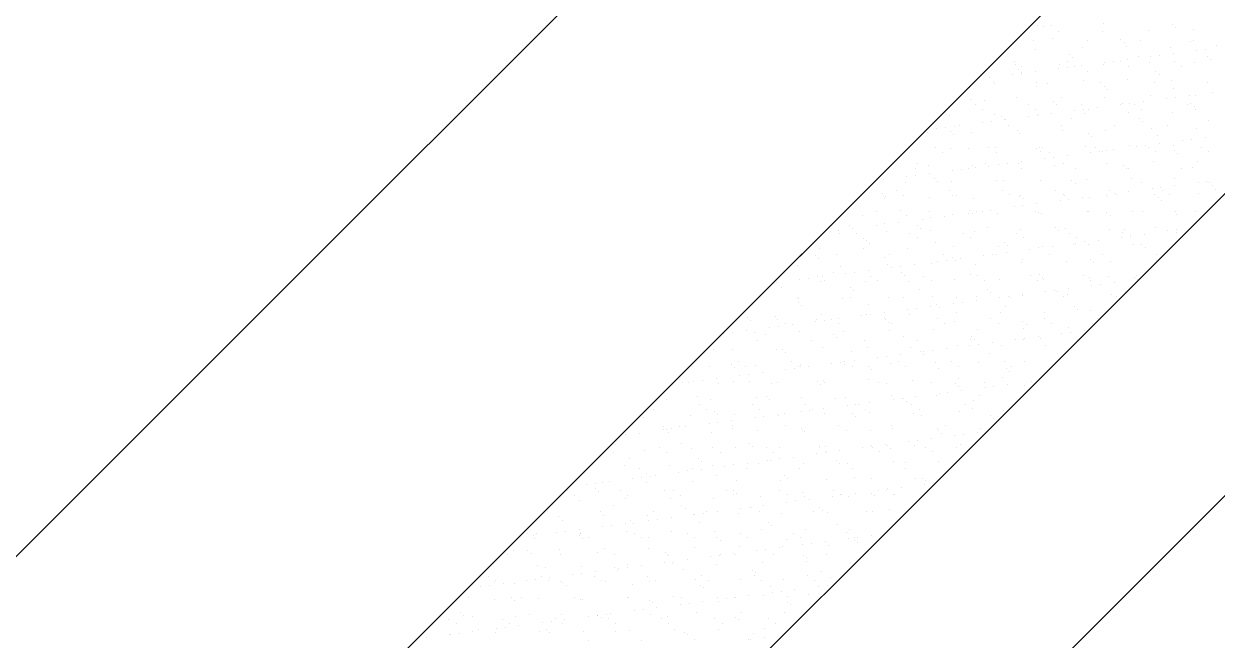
# Model space of a CAD drawing. Header units: millimetres. Extents: x 89805 to 1757503, y 48266 to 267832.
# Drawn here: x 953107 to 953805, y 128025 to 128386 of the extents above; entities that cross this region are included whole.
import ezdxf

# ---------------------------------------------------------------- set-up
doc = ezdxf.new("R2010")
doc.units = ezdxf.units.MM
doc.header["$LTSCALE"] = 1000
doc.layers.add('G-装饰造型轮廓线', color=3, linetype='Continuous')
doc.layers.add('WALL', color=111, linetype='Continuous')

msp = doc.modelspace()

# ---------------------------------------------------------------- linework, layer by layer
at = {"color": 8, "ltscale": 0.7}
for p, q in [((953699.86, 128385.15), (953699.86, 128385.15)), ((953702.99, 128384.58), (953702.99, 128384.58)), ((953708.2, 128385.26), (953708.2, 128385.26)), ((953738.63, 128385.96), (953738.63, 128385.96)), ((953778.64, 128385.62), (953778.64, 128385.62)), ((953712.28, 128381.56), (953712.28, 128381.56)), ((953737.86, 128381.44), (953737.86, 128381.44)), ((953764.87, 128382.41), (953764.87, 128382.41)), ((953780.48, 128383.93), (953780.48, 128383.93)), ((953791.04, 128382.75), (953791.04, 128382.75)), ((953697.59, 128376.37), (953697.59, 128376.37)), ((953698.79, 128371.22), (953698.79, 128371.22)), ((953708.56, 128377.18), (953708.56, 128377.18)), ((953725.8, 128372.19), (953725.8, 128372.19)), ((953728.73, 128376.43), (953728.73, 128376.43)), ((953748.58, 128376.84), (953748.58, 128376.84)), ((953750.42, 128375.15), (953750.42, 128375.15)), ((953751.97, 128372.52), (953751.97, 128372.52)), ((953759.87, 128376.49), (953759.87, 128376.49)), ((953777.55, 128372.4), (953777.55, 128372.4)), ((953789.18, 128375.95), (953789.18, 128375.95)), ((953791.01, 128376.54), (953791.01, 128376.54)), ((953792.96, 128370.53), (953792.96, 128370.53)), ((953798.17, 128371.21), (953798.17, 128371.21)), ((953804.56, 128373.37), (953804.56, 128373.37)), ((953686.26, 128363.69), (953686.26, 128363.69)), ((953717.41, 128363.75), (953717.41, 128363.75)), ((953718.52, 128368.06), (953718.52, 128368.06)), ((953720.36, 128366.37), (953720.36, 128366.37)), ((953739.13, 128363.44), (953739.13, 128363.44)), ((953744.33, 128364.13), (953744.33, 128364.13)), ((953748.55, 128363.8), (953748.55, 128363.8)), ((953752.46, 128365.2), (953752.46, 128365.2)), ((953759.12, 128367.18), (953759.12, 128367.18)), ((953766.05, 128366.99), (953766.05, 128366.99)), ((953771.25, 128367.67), (953771.25, 128367.67)), ((953779.38, 128368.74), (953779.38, 128368.74)), ((953779.69, 128363.86), (953779.69, 128363.86)), ((953791.67, 128363.48), (953791.67, 128363.48)), ((953799.14, 128366.83), (953799.14, 128366.83)), ((953800.98, 128365.15), (953800.98, 128365.15)), ((953685.29, 128356.35), (953685.29, 128356.35)), ((953686.73, 128361.96), (953686.73, 128361.96)), ((953688.46, 128359.29), (953688.46, 128359.29)), ((953690.3, 128357.6), (953690.3, 128357.6)), ((953690.48, 128361), (953690.48, 128361)), ((953690.5, 128357.04), (953690.5, 128357.04)), ((953698.63, 128358.11), (953698.63, 128358.11)), ((953712.21, 128359.9), (953712.21, 128359.9)), ((953712.91, 128362.3), (953712.91, 128362.3)), ((953717.42, 128360.58), (953717.42, 128360.58)), ((953721.62, 128361.06), (953721.62, 128361.06)), ((953725.55, 128361.65), (953725.55, 128361.65)), ((953729.06, 128358.4), (953729.06, 128358.4)), ((953738.49, 128362.17), (953738.49, 128362.17)), ((953752.76, 128361.12), (953752.76, 128361.12)), ((953765.5, 128363.15), (953765.5, 128363.15)), ((953769.08, 128358.06), (953769.08, 128358.06)), ((953770.92, 128356.37), (953770.92, 128356.37)), ((953783.91, 128361.17), (953783.91, 128361.17)), ((953671.71, 128354.57), (953671.71, 128354.57)), ((953673.84, 128352.07), (953673.84, 128352.07)), ((953674.52, 128351.28), (953674.52, 128351.28)), ((953699, 128349.62), (953699, 128349.62)), ((953699.42, 128351.95), (953699.42, 128351.95)), ((953705.66, 128351.33), (953705.66, 128351.33)), ((953726.43, 128352.92), (953726.43, 128352.92)), ((953736.8, 128351.39), (953736.8, 128351.39)), ((953752.6, 128353.25), (953752.6, 128353.25)), ((953767.94, 128351.45), (953767.94, 128351.45)), ((953778.18, 128353.13), (953778.18, 128353.13)), ((953799.09, 128351.5), (953799.09, 128351.5)), ((953660.24, 128348.82), (953660.24, 128348.82)), ((953687.36, 128342.69), (953687.36, 128342.69)), ((953713.54, 128343.03), (953713.54, 128343.03)), ((953739.01, 128349.28), (953739.01, 128349.28)), ((953739.12, 128342.91), (953739.12, 128342.91)), ((953740.86, 128347.59), (953740.86, 128347.59)), ((953766.13, 128343.88), (953766.13, 128343.88)), ((953779.62, 128348.4), (953779.62, 128348.4)), ((953780.47, 128342.99), (953780.47, 128342.99)), ((953788.6, 128344.06), (953788.6, 128344.06)), ((953792.3, 128344.21), (953792.3, 128344.21)), ((953802.18, 128345.85), (953802.18, 128345.85)), ((953660.35, 128341.72), (953660.35, 128341.72)), ((953663.2, 128338.59), (953663.2, 128338.59)), ((953667.42, 128335.91), (953667.42, 128335.91)), ((953668.94, 128340.85), (953668.94, 128340.85)), ((953694.34, 128338.65), (953694.34, 128338.65)), ((953698.56, 128335.96), (953698.56, 128335.96)), ((953708.95, 128340.5), (953708.95, 128340.5)), ((953710.8, 128338.81), (953710.8, 128338.81)), ((953725.48, 128338.71), (953725.48, 128338.71)), ((953726.64, 128335.91), (953726.64, 128335.91)), ((953729.7, 128336.02), (953729.7, 128336.02)), ((953734.77, 128336.98), (953734.77, 128336.98)), ((953748.35, 128338.76), (953748.35, 128338.76)), ((953749.56, 128339.62), (953749.56, 128339.62)), ((953753.55, 128339.45), (953753.55, 128339.45)), ((953756.62, 128338.76), (953756.62, 128338.76)), ((953760.84, 128336.08), (953760.84, 128336.08)), ((953761.68, 128340.52), (953761.68, 128340.52)), ((953775.27, 128342.31), (953775.27, 128342.31)), ((953787.76, 128338.82), (953787.76, 128338.82)), ((953789.57, 128339.28), (953789.57, 128339.28)), ((953791.41, 128337.59), (953791.41, 128337.59)), ((953791.98, 128336.13), (953791.98, 128336.13)), ((953648.29, 128332.47), (953648.29, 128332.47)), ((953672.8, 128328.82), (953672.8, 128328.82)), ((953674.47, 128332.8), (953674.47, 128332.8)), ((953678.89, 128331.73), (953678.89, 128331.73)), ((953680.73, 128330.04), (953680.73, 128330.04)), ((953680.93, 128329.89), (953680.93, 128329.89)), ((953694.51, 128331.68), (953694.51, 128331.68)), ((953699.72, 128332.36), (953699.72, 128332.36)), ((953700.05, 128332.68), (953700.05, 128332.68)), ((953707.85, 128333.43), (953707.85, 128333.43)), ((953719.5, 128330.84), (953719.5, 128330.84)), ((953721.43, 128335.22), (953721.43, 128335.22)), ((953727.06, 128333.65), (953727.06, 128333.65)), ((953753.23, 128333.99), (953753.23, 128333.99)), ((953759.51, 128330.5), (953759.51, 128330.5)), ((953761.35, 128328.81), (953761.35, 128328.81)), ((953778.81, 128333.86), (953778.81, 128333.86)), ((953800.11, 128329.62), (953800.11, 128329.62)), ((953635.4, 128322.58), (953635.4, 128322.58)), ((953640.68, 128324.59), (953640.68, 128324.59)), ((953645.88, 128325.27), (953645.88, 128325.27)), ((953648.83, 128322.95), (953648.83, 128322.95)), ((953651.46, 128326.18), (953651.46, 128326.18)), ((953654.01, 128326.34), (953654.01, 128326.34)), ((953660.98, 128322.45), (953660.98, 128322.45)), ((953667.6, 128328.13), (953667.6, 128328.13)), ((953682.6, 128326.23), (953682.6, 128326.23)), ((953687.99, 128323.43), (953687.99, 128323.43)), ((953689.43, 128322.07), (953689.43, 128322.07)), ((953713.74, 128326.29), (953713.74, 128326.29)), ((953714.17, 128323.76), (953714.17, 128323.76)), ((953729.45, 128321.72), (953729.45, 128321.72)), ((953739.75, 128323.64), (953739.75, 128323.64)), ((953744.88, 128326.35), (953744.88, 128326.35)), ((953766.76, 128324.61), (953766.76, 128324.61)), ((953776.02, 128326.4), (953776.02, 128326.4)), ((953792.93, 128324.94), (953792.93, 128324.94)), ((953650.67, 128321.26), (953650.67, 128321.26)), ((953731.29, 128320.03), (953731.29, 128320.03)), ((953753.86, 128314.72), (953753.86, 128314.72)), ((953762.77, 128314.77), (953762.77, 128314.77)), ((953770.05, 128320.84), (953770.05, 128320.84)), ((953770.9, 128315.84), (953770.9, 128315.84)), ((953779.44, 128314.59), (953779.44, 128314.59)), ((953784.49, 128317.63), (953784.49, 128317.63)), ((953789.69, 128318.31), (953789.69, 128318.31)), ((953797.82, 128319.39), (953797.82, 128319.39)), ((953640.13, 128313.49), (953640.13, 128313.49)), ((953644.35, 128310.81), (953644.35, 128310.81)), ((953648.92, 128313.2), (953648.92, 128313.2)), ((953659.37, 128313.29), (953659.37, 128313.29)), ((953671.28, 128313.55), (953671.28, 128313.55)), ((953675.1, 128313.53), (953675.1, 128313.53)), ((953675.49, 128310.86), (953675.49, 128310.86)), ((953699.39, 128312.95), (953699.39, 128312.95)), ((953700.68, 128313.41), (953700.68, 128313.41)), ((953701.23, 128311.26), (953701.23, 128311.26)), ((953702.42, 128313.61), (953702.42, 128313.61)), ((953706.63, 128310.92), (953706.63, 128310.92)), ((953708.94, 128307.68), (953708.94, 128307.68)), ((953717.07, 128308.75), (953717.07, 128308.75)), ((953727.69, 128314.38), (953727.69, 128314.38)), ((953730.65, 128310.54), (953730.65, 128310.54)), ((953733.56, 128313.66), (953733.56, 128313.66)), ((953735.86, 128311.23), (953735.86, 128311.23)), ((953737.77, 128310.98), (953737.77, 128310.98)), ((953739.99, 128312.06), (953739.99, 128312.06)), ((953743.99, 128312.3), (953743.99, 128312.3)), ((953757.57, 128314.09), (953757.57, 128314.09)), ((953764.7, 128313.72), (953764.7, 128313.72)), ((953768.92, 128311.03), (953768.92, 128311.03)), ((953780.01, 128311.72), (953780.01, 128311.72)), ((953781.85, 128310.03), (953781.85, 128310.03)), ((953795.84, 128313.78), (953795.84, 128313.78)), ((953800.06, 128311.09), (953800.06, 128311.09)), ((953628.39, 128301.08), (953628.39, 128301.08)), ((953629.31, 128304.51), (953629.31, 128304.51)), ((953636.03, 128303.31), (953636.03, 128303.31)), ((953655.1, 128300.6), (953655.1, 128300.6)), ((953659.53, 128301.14), (953659.53, 128301.14)), ((953661.61, 128303.18), (953661.61, 128303.18)), ((953663.23, 128301.67), (953663.23, 128301.67)), ((953669.33, 128304.17), (953669.33, 128304.17)), ((953671.17, 128302.48), (953671.17, 128302.48)), ((953676.82, 128303.45), (953676.82, 128303.45)), ((953682.02, 128304.14), (953682.02, 128304.14)), ((953688.62, 128304.16), (953688.62, 128304.16)), ((953690.15, 128305.21), (953690.15, 128305.21)), ((953690.67, 128301.19), (953690.67, 128301.19)), ((953703.73, 128307), (953703.73, 128307)), ((953709.93, 128303.28), (953709.93, 128303.28)), ((953714.8, 128304.49), (953714.8, 128304.49)), ((953721.81, 128301.25), (953721.81, 128301.25)), ((953740.38, 128304.37), (953740.38, 128304.37)), ((953749.95, 128302.94), (953749.95, 128302.94)), ((953751.79, 128301.25), (953751.79, 128301.25)), ((953752.96, 128301.31), (953752.96, 128301.31)), ((953767.39, 128305.34), (953767.39, 128305.34)), ((953784.1, 128301.36), (953784.1, 128301.36)), ((953790.55, 128302.06), (953790.55, 128302.06)), ((953793.56, 128305.68), (953793.56, 128305.68)), ((953609.4, 128294.58), (953609.4, 128294.58)), ((953622.98, 128296.37), (953622.98, 128296.37)), ((953628.19, 128297.05), (953628.19, 128297.05)), ((953636.32, 128298.12), (953636.32, 128298.12)), ((953639.27, 128295.39), (953639.27, 128295.39)), ((953641.11, 128293.7), (953641.11, 128293.7)), ((953649.55, 128293.93), (953649.55, 128293.93)), ((953649.9, 128299.91), (953649.9, 128299.91)), ((953675.73, 128294.27), (953675.73, 128294.27)), ((953679.87, 128294.51), (953679.87, 128294.51)), ((953701.31, 128294.14), (953701.31, 128294.14)), ((953719.88, 128294.16), (953719.88, 128294.16)), ((953728.32, 128295.12), (953728.32, 128295.12)), ((953754.49, 128295.45), (953754.49, 128295.45)), ((953780.07, 128295.33), (953780.07, 128295.33)), ((953798.91, 128293.64), (953798.91, 128293.64)), ((953609.2, 128286.62), (953609.2, 128286.62)), ((953617.07, 128288.4), (953617.07, 128288.4)), ((953622.54, 128292.96), (953622.54, 128292.96)), ((953648.21, 128288.45), (953648.21, 128288.45)), ((953679.35, 128288.51), (953679.35, 128288.51)), ((953710.49, 128288.57), (953710.49, 128288.57)), ((953721.73, 128292.48), (953721.73, 128292.48)), ((953741.63, 128288.62), (953741.63, 128288.62)), ((953745.08, 128286.55), (953745.08, 128286.55)), ((953753.21, 128287.62), (953753.21, 128287.62)), ((953760.49, 128293.28), (953760.49, 128293.28)), ((953766.79, 128289.41), (953766.79, 128289.41)), ((953771.99, 128290.09), (953771.99, 128290.09)), ((953772.78, 128288.68), (953772.78, 128288.68)), ((953780.12, 128291.16), (953780.12, 128291.16)), ((953793.71, 128292.95), (953793.71, 128292.95)), ((953800.5, 128292.94), (953800.5, 128292.94)), ((953802.35, 128291.25), (953802.35, 128291.25)), ((953803.92, 128288.74), (953803.92, 128288.74)), ((953610.48, 128283.71), (953610.48, 128283.71)), ((953611.05, 128284.93), (953611.05, 128284.93)), ((953621.29, 128285.71), (953621.29, 128285.71)), ((953636.66, 128284.04), (953636.66, 128284.04)), ((953649.81, 128285.73), (953649.81, 128285.73)), ((953652.43, 128285.77), (953652.43, 128285.77)), ((953662.24, 128283.92), (953662.24, 128283.92)), ((953683.57, 128285.82), (953683.57, 128285.82)), ((953689.25, 128284.89), (953689.25, 128284.89)), ((953689.82, 128285.39), (953689.82, 128285.39)), ((953691.67, 128283.7), (953691.67, 128283.7)), ((953699.37, 128280.53), (953699.37, 128280.53)), ((953712.95, 128282.32), (953712.95, 128282.32)), ((953714.71, 128285.88), (953714.71, 128285.88)), ((953715.43, 128285.22), (953715.43, 128285.22)), ((953718.16, 128283.01), (953718.16, 128283.01)), ((953726.29, 128284.08), (953726.29, 128284.08)), ((953730.43, 128284.5), (953730.43, 128284.5)), ((953739.87, 128285.86), (953739.87, 128285.86)), ((953741.01, 128285.1), (953741.01, 128285.1)), ((953745.85, 128285.94), (953745.85, 128285.94)), ((953768.02, 128286.07), (953768.02, 128286.07)), ((953770.44, 128284.16), (953770.44, 128284.16)), ((953772.28, 128282.47), (953772.28, 128282.47)), ((953776.99, 128285.99), (953776.99, 128285.99)), ((953794.19, 128286.41), (953794.19, 128286.41)), ((953597.59, 128273.81), (953597.59, 128273.81)), ((953605.33, 128275.98), (953605.33, 128275.98)), ((953619.75, 128276.95), (953619.75, 128276.95)), ((953623.17, 128273.69), (953623.17, 128273.69)), ((953636.47, 128276.04), (953636.47, 128276.04)), ((953645.54, 128273.44), (953645.54, 128273.44)), ((953650.18, 128274.66), (953650.18, 128274.66)), ((953659.12, 128275.23), (953659.12, 128275.23)), ((953659.76, 128276.61), (953659.76, 128276.61)), ((953661.6, 128274.92), (953661.6, 128274.92)), ((953664.32, 128275.92), (953664.32, 128275.92)), ((953667.61, 128276.1), (953667.61, 128276.1)), ((953672.45, 128276.99), (953672.45, 128276.99)), ((953676.36, 128275), (953676.36, 128275)), ((953686.04, 128278.78), (953686.04, 128278.78)), ((953691.24, 128279.46), (953691.24, 128279.46)), ((953698.75, 128276.15), (953698.75, 128276.15)), ((953700.37, 128275.73), (953700.37, 128275.73)), ((953701.94, 128274.87), (953701.94, 128274.87)), ((953728.95, 128275.85), (953728.95, 128275.85)), ((953729.89, 128276.21), (953729.89, 128276.21)), ((953740.38, 128275.38), (953740.38, 128275.38)), ((953742.22, 128273.69), (953742.22, 128273.69)), ((953755.12, 128276.18), (953755.12, 128276.18)), ((953761.03, 128276.27), (953761.03, 128276.27)), ((953780.7, 128276.06), (953780.7, 128276.06)), ((953780.98, 128274.5), (953780.98, 128274.5)), ((953792.17, 128276.32), (953792.17, 128276.32)), ((953589.69, 128268.18), (953589.69, 128268.18)), ((953591.7, 128266.36), (953591.7, 128266.36)), ((953605.28, 128268.15), (953605.28, 128268.15)), ((953610.49, 128268.83), (953610.49, 128268.83)), ((953618.62, 128269.9), (953618.62, 128269.9)), ((953629.7, 128267.83), (953629.7, 128267.83)), ((953631.54, 128266.15), (953631.54, 128266.15)), ((953632.2, 128271.69), (953632.2, 128271.69)), ((953637.41, 128272.37), (953637.41, 128272.37)), ((953670.3, 128266.95), (953670.3, 128266.95)), ((953689.88, 128265.62), (953689.88, 128265.62)), ((953710.32, 128266.61), (953710.32, 128266.61)), ((953716.06, 128265.95), (953716.06, 128265.95)), ((953741.64, 128265.83), (953741.64, 128265.83)), ((953750.92, 128265.72), (953750.92, 128265.72)), ((953768.65, 128266.81), (953768.65, 128266.81)), ((953578.36, 128264.6), (953578.36, 128264.6)), ((953583.57, 128265.29), (953583.57, 128265.29)), ((953584.1, 128263.46), (953584.1, 128263.46)), ((953594, 128263.3), (953594, 128263.3)), ((953598.22, 128260.61), (953598.22, 128260.61)), ((953599.64, 128259.06), (953599.64, 128259.06)), ((953611.11, 128264.44), (953611.11, 128264.44)), ((953625.14, 128263.36), (953625.14, 128263.36)), ((953629.36, 128260.67), (953629.36, 128260.67)), ((953637.29, 128264.77), (953637.29, 128264.77)), ((953656.29, 128263.41), (953656.29, 128263.41)), ((953660.5, 128260.73), (953660.5, 128260.73)), ((953662.87, 128264.65), (953662.87, 128264.65)), ((953687.43, 128263.47), (953687.43, 128263.47)), ((953691.64, 128260.78), (953691.64, 128260.78)), ((953712.16, 128264.92), (953712.16, 128264.92)), ((953718.57, 128263.53), (953718.57, 128263.53)), ((953722.79, 128260.84), (953722.79, 128260.84)), ((953735.51, 128259.4), (953735.51, 128259.4)), ((953749.09, 128261.19), (953749.09, 128261.19)), ((953749.71, 128263.58), (953749.71, 128263.58)), ((953753.93, 128260.9), (953753.93, 128260.9)), ((953754.3, 128261.87), (953754.3, 128261.87)), ((953762.43, 128262.94), (953762.43, 128262.94)), ((953776.01, 128264.73), (953776.01, 128264.73)), ((953780.85, 128263.64), (953780.85, 128263.64)), ((953781.21, 128265.42), (953781.21, 128265.42)), ((953572.05, 128254.21), (953572.05, 128254.21)), ((953598.22, 128254.54), (953598.22, 128254.54)), ((953601.48, 128257.37), (953601.48, 128257.37)), ((953623.8, 128254.42), (953623.8, 128254.42)), ((953640.24, 128258.17), (953640.24, 128258.17)), ((953650.81, 128255.39), (953650.81, 128255.39)), ((953676.99, 128255.73), (953676.99, 128255.73)), ((953680.26, 128257.83), (953680.26, 128257.83)), ((953681.67, 128252.31), (953681.67, 128252.31)), ((953682.1, 128256.14), (953682.1, 128256.14)), ((953695.26, 128254.1), (953695.26, 128254.1)), ((953700.46, 128254.78), (953700.46, 128254.78)), ((953702.57, 128255.61), (953702.57, 128255.61)), ((953708.59, 128255.85), (953708.59, 128255.85)), ((953720.86, 128256.95), (953720.86, 128256.95)), ((953722.17, 128257.64), (953722.17, 128257.64)), ((953727.38, 128258.33), (953727.38, 128258.33)), ((953729.58, 128256.58), (953729.58, 128256.58)), ((953755.75, 128256.91), (953755.75, 128256.91)), ((953760.88, 128256.6), (953760.88, 128256.6)), ((953762.72, 128254.91), (953762.72, 128254.91)), ((953569.58, 128250.28), (953569.58, 128250.28)), ((953571.42, 128248.59), (953571.42, 128248.59)), ((953582.26, 128250.89), (953582.26, 128250.89)), ((953610.18, 128249.4), (953610.18, 128249.4)), ((953611.74, 128245.17), (953611.74, 128245.17)), ((953613.4, 128250.94), (953613.4, 128250.94)), ((953627.84, 128245.22), (953627.84, 128245.22)), ((953637.92, 128245.5), (953637.92, 128245.5)), ((953641.42, 128247.01), (953641.42, 128247.01)), ((953644.54, 128251), (953644.54, 128251)), ((953646.63, 128247.7), (953646.63, 128247.7)), ((953650.2, 128249.05), (953650.2, 128249.05)), ((953652.04, 128247.36), (953652.04, 128247.36)), ((953654.76, 128248.77), (953654.76, 128248.77)), ((953663.5, 128245.38), (953663.5, 128245.38)), ((953668.34, 128250.56), (953668.34, 128250.56)), ((953673.54, 128251.24), (953673.54, 128251.24)), ((953675.68, 128251.05), (953675.68, 128251.05)), ((953690.51, 128246.35), (953690.51, 128246.35)), ((953690.8, 128248.17), (953690.8, 128248.17)), ((953706.83, 128251.11), (953706.83, 128251.11)), ((953716.69, 128246.69), (953716.69, 128246.69)), ((953730.82, 128247.82), (953730.82, 128247.82)), ((953732.66, 128246.14), (953732.66, 128246.14)), ((953737.97, 128251.17), (953737.97, 128251.17)), ((953742.27, 128246.56), (953742.27, 128246.56)), ((953769.11, 128251.22), (953769.11, 128251.22)), ((953769.28, 128247.54), (953769.28, 128247.54)), ((953559.15, 128244.32), (953559.15, 128244.32)), ((953570.94, 128238.2), (953570.94, 128238.2)), ((953574, 128238.14), (953574, 128238.14)), ((953580.12, 128240.62), (953580.12, 128240.62)), ((953584.73, 128244.2), (953584.73, 128244.2)), ((953587.58, 128239.92), (953587.58, 128239.92)), ((953592.79, 128240.61), (953592.79, 128240.61)), ((953600.92, 128241.68), (953600.92, 128241.68)), ((953602.08, 128238.26), (953602.08, 128238.26)), ((953614.5, 128243.47), (953614.5, 128243.47)), ((953619.71, 128244.15), (953619.71, 128244.15)), ((953620.14, 128240.28), (953620.14, 128240.28)), ((953621.98, 128238.59), (953621.98, 128238.59)), ((953633.22, 128238.32), (953633.22, 128238.32)), ((953660.74, 128239.39), (953660.74, 128239.39)), ((953664.36, 128238.37), (953664.36, 128238.37)), ((953695.5, 128238.43), (953695.5, 128238.43)), ((953700.75, 128239.05), (953700.75, 128239.05)), ((953726.65, 128238.49), (953726.65, 128238.49)), ((953741.36, 128238.16), (953741.36, 128238.16)), ((953756.38, 128237.64), (953756.38, 128237.64)), ((953757.79, 128238.54), (953757.79, 128238.54)), ((953545.67, 128233.97), (953545.67, 128233.97)), ((953547.08, 128234.59), (953547.08, 128234.59)), ((953550.06, 128231.84), (953550.06, 128231.84)), ((953560.67, 128236.38), (953560.67, 128236.38)), ((953565.87, 128237.07), (953565.87, 128237.07)), ((953572.68, 128234.94), (953572.68, 128234.94)), ((953575.16, 128235.52), (953575.16, 128235.52)), ((953590.07, 128231.5), (953590.07, 128231.5)), ((953598.85, 128235.28), (953598.85, 128235.28)), ((953606.3, 128235.57), (953606.3, 128235.57)), ((953624.43, 128235.15), (953624.43, 128235.15)), ((953630.68, 128230.61), (953630.68, 128230.61)), ((953637.44, 128235.63), (953637.44, 128235.63)), ((953651.44, 128236.13), (953651.44, 128236.13)), ((953668.58, 128235.69), (953668.58, 128235.69)), ((953677.62, 128236.46), (953677.62, 128236.46)), ((953699.72, 128235.74), (953699.72, 128235.74)), ((953702.6, 128237.36), (953702.6, 128237.36)), ((953703.2, 128236.34), (953703.2, 128236.34)), ((953717.81, 128231.18), (953717.81, 128231.18)), ((953730.21, 128237.31), (953730.21, 128237.31)), ((953730.86, 128235.8), (953730.86, 128235.8)), ((953731.39, 128232.97), (953731.39, 128232.97)), ((953736.6, 128233.65), (953736.6, 128233.65)), ((953744.73, 128234.72), (953744.73, 128234.72)), ((953758.31, 128236.51), (953758.31, 128236.51)), ((953559.19, 128225.79), (953559.19, 128225.79)), ((953559.78, 128225.05), (953559.78, 128225.05)), ((953585.36, 128224.93), (953585.36, 128224.93)), ((953590.34, 128225.84), (953590.34, 128225.84)), ((953591.92, 128229.81), (953591.92, 128229.81)), ((953612.37, 128225.9), (953612.37, 128225.9)), ((953621.48, 128225.9), (953621.48, 128225.9)), ((953638.55, 128226.23), (953638.55, 128226.23)), ((953652.62, 128225.96), (953652.62, 128225.96)), ((953663.98, 128224.09), (953663.98, 128224.09)), ((953664.13, 128226.11), (953664.13, 128226.11)), ((953670.69, 128230.27), (953670.69, 128230.27)), ((953672.54, 128228.58), (953672.54, 128228.58)), ((953677.56, 128225.88), (953677.56, 128225.88)), ((953682.76, 128226.56), (953682.76, 128226.56)), ((953683.76, 128226.01), (953683.76, 128226.01)), ((953690.89, 128227.63), (953690.89, 128227.63)), ((953691.14, 128227.08), (953691.14, 128227.08)), ((953704.48, 128229.42), (953704.48, 128229.42)), ((953709.68, 128230.11), (953709.68, 128230.11)), ((953711.3, 128229.39), (953711.3, 128229.39)), ((953714.9, 128226.07), (953714.9, 128226.07)), ((953717.32, 128227.42), (953717.32, 128227.42)), ((953742.9, 128227.3), (953742.9, 128227.3)), ((953746.04, 128226.13), (953746.04, 128226.13)), ((953751.31, 128229.04), (953751.31, 128229.04)), ((953560.01, 128222.72), (953560.01, 128222.72)), ((953561.86, 128221.03), (953561.86, 128221.03)), ((953600.62, 128221.84), (953600.62, 128221.84)), ((953610.14, 128217), (953610.14, 128217)), ((953623.72, 128218.79), (953623.72, 128218.79)), ((953628.93, 128219.48), (953628.93, 128219.48)), ((953637.06, 128220.55), (953637.06, 128220.55)), ((953640.63, 128221.49), (953640.63, 128221.49)), ((953642.47, 128219.81), (953642.47, 128219.81)), ((953650.64, 128222.33), (953650.64, 128222.33)), ((953652.07, 128216.86), (953652.07, 128216.86)), ((953655.85, 128223.02), (953655.85, 128223.02)), ((953678.25, 128217.19), (953678.25, 128217.19)), ((953681.24, 128220.61), (953681.24, 128220.61)), ((953703.83, 128217.07), (953703.83, 128217.07)), ((953721.25, 128220.27), (953721.25, 128220.27)), ((953723.09, 128218.58), (953723.09, 128218.58)), ((953730.84, 128218.04), (953730.84, 128218.04)), ((953529.95, 128213.95), (953529.95, 128213.95)), ((953531.79, 128212.26), (953531.79, 128212.26)), ((953546.3, 128214.7), (953546.3, 128214.7)), ((953547.87, 128213.1), (953547.87, 128213.1)), ((953552.09, 128210.42), (953552.09, 128210.42)), ((953556.3, 128209.91), (953556.3, 128209.91)), ((953569.89, 128211.7), (953569.89, 128211.7)), ((953570.56, 128213.06), (953570.56, 128213.06)), ((953573.31, 128215.67), (953573.31, 128215.67)), ((953575.09, 128212.39), (953575.09, 128212.39)), ((953579.01, 128213.16), (953579.01, 128213.16)), ((953583.22, 128213.46), (953583.22, 128213.46)), ((953583.23, 128210.47), (953583.23, 128210.47)), ((953596.8, 128215.25), (953596.8, 128215.25)), ((953599.48, 128216.01), (953599.48, 128216.01)), ((953602.01, 128215.93), (953602.01, 128215.93)), ((953610.16, 128213.22), (953610.16, 128213.22)), ((953610.57, 128212.72), (953610.57, 128212.72)), ((953612.41, 128211.03), (953612.41, 128211.03)), ((953614.37, 128210.53), (953614.37, 128210.53)), ((953625.06, 128215.89), (953625.06, 128215.89)), ((953641.3, 128213.27), (953641.3, 128213.27)), ((953645.51, 128210.59), (953645.51, 128210.59)), ((953651.17, 128211.83), (953651.17, 128211.83)), ((953672.44, 128213.33), (953672.44, 128213.33)), ((953676.66, 128210.64), (953676.66, 128210.64)), ((953691.19, 128211.49), (953691.19, 128211.49)), ((953693.03, 128209.8), (953693.03, 128209.8)), ((953703.58, 128213.39), (953703.58, 128213.39)), ((953707.8, 128210.7), (953707.8, 128210.7)), ((953731.79, 128210.61), (953731.79, 128210.61)), ((953734.72, 128213.44), (953734.72, 128213.44)), ((953516.05, 128204.62), (953516.05, 128204.62)), ((953521.26, 128205.3), (953521.26, 128205.3)), ((953529.39, 128206.37), (953529.39, 128206.37)), ((953534.24, 128205.45), (953534.24, 128205.45)), ((953540.49, 128204.28), (953540.49, 128204.28)), ((953542.97, 128208.16), (953542.97, 128208.16)), ((953548.17, 128208.84), (953548.17, 128208.84)), ((953560.41, 128205.78), (953560.41, 128205.78)), ((953580.51, 128203.94), (953580.51, 128203.94)), ((953585.99, 128205.66), (953585.99, 128205.66)), ((953613, 128206.63), (953613, 128206.63)), ((953621.11, 128203.06), (953621.11, 128203.06)), ((953639.18, 128206.97), (953639.18, 128206.97)), ((953661.13, 128202.71), (953661.13, 128202.71)), ((953664.76, 128206.84), (953664.76, 128206.84)), ((953691.77, 128207.82), (953691.77, 128207.82)), ((953700.11, 128202.96), (953700.11, 128202.96)), ((953713.7, 128204.74), (953713.7, 128204.74)), ((953717.95, 128208.15), (953717.95, 128208.15)), ((953718.9, 128205.43), (953718.9, 128205.43)), ((953727.03, 128206.5), (953727.03, 128206.5)), ((953536.13, 128200.69), (953536.13, 128200.69)), ((953567.27, 128200.75), (953567.27, 128200.75)), ((953573.94, 128196.41), (953573.94, 128196.41)), ((953582.35, 128202.25), (953582.35, 128202.25)), ((953598.41, 128200.8), (953598.41, 128200.8)), ((953600.11, 128196.74), (953600.11, 128196.74)), ((953625.69, 128196.62), (953625.69, 128196.62)), ((953629.55, 128200.86), (953629.55, 128200.86)), ((953646.28, 128195.87), (953646.28, 128195.87)), ((953652.7, 128197.59), (953652.7, 128197.59)), ((953659.86, 128197.66), (953659.86, 128197.66)), ((953660.7, 128200.92), (953660.7, 128200.92)), ((953662.97, 128201.02), (953662.97, 128201.02)), ((953665.07, 128198.34), (953665.07, 128198.34)), ((953673.2, 128199.41), (953673.2, 128199.41)), ((953678.88, 128197.92), (953678.88, 128197.92)), ((953686.78, 128201.2), (953686.78, 128201.2)), ((953691.84, 128200.97), (953691.84, 128200.97)), ((953691.98, 128201.89), (953691.98, 128201.89)), ((953701.73, 128201.83), (953701.73, 128201.83)), ((953704.46, 128197.8), (953704.46, 128197.8)), ((953722.98, 128201.03), (953722.98, 128201.03)), ((953510.43, 128195.51), (953510.43, 128195.51)), ((953521.35, 128195.56), (953521.35, 128195.56)), ((953546.93, 128195.43), (953546.93, 128195.43)), ((953550.45, 128195.16), (953550.45, 128195.16)), ((953552.29, 128193.48), (953552.29, 128193.48)), ((953591.05, 128194.28), (953591.05, 128194.28)), ((953592.44, 128188.78), (953592.44, 128188.78)), ((953606.02, 128190.57), (953606.02, 128190.57)), ((953611.23, 128191.25), (953611.23, 128191.25)), ((953619.36, 128192.32), (953619.36, 128192.32)), ((953631.07, 128193.94), (953631.07, 128193.94)), ((953632.91, 128192.25), (953632.91, 128192.25)), ((953632.94, 128194.11), (953632.94, 128194.11)), ((953638.15, 128194.8), (953638.15, 128194.8)), ((953671.67, 128193.05), (953671.67, 128193.05)), ((953711.69, 128192.71), (953711.69, 128192.71)), ((953713.53, 128191.02), (953713.53, 128191.02)), ((953497.88, 128185.26), (953497.88, 128185.26)), ((953507.86, 128185.21), (953507.86, 128185.21)), ((953520.39, 128186.39), (953520.39, 128186.39)), ((953522.23, 128184.7), (953522.23, 128184.7)), ((953524.81, 128188.01), (953524.81, 128188.01)), ((953529.03, 128185.32), (953529.03, 128185.32)), ((953534.87, 128186.18), (953534.87, 128186.18)), ((953552.19, 128183.48), (953552.19, 128183.48)), ((953555.95, 128188.06), (953555.95, 128188.06)), ((953557.39, 128184.17), (953557.39, 128184.17)), ((953560.17, 128185.38), (953560.17, 128185.38)), ((953560.99, 128185.5), (953560.99, 128185.5)), ((953561.04, 128186.51), (953561.04, 128186.51)), ((953565.52, 128185.24), (953565.52, 128185.24)), ((953579.11, 128187.02), (953579.11, 128187.02)), ((953584.31, 128187.71), (953584.31, 128187.71)), ((953586.62, 128186.39), (953586.62, 128186.39)), ((953587.09, 128188.12), (953587.09, 128188.12)), ((953591.31, 128185.43), (953591.31, 128185.43)), ((953601.01, 128185.16), (953601.01, 128185.16)), ((953602.85, 128183.47), (953602.85, 128183.47)), ((953613.63, 128187.36), (953613.63, 128187.36)), ((953618.23, 128188.18), (953618.23, 128188.18)), ((953622.45, 128185.49), (953622.45, 128185.49)), ((953639.81, 128187.7), (953639.81, 128187.7)), ((953641.61, 128184.28), (953641.61, 128184.28)), ((953649.37, 128188.23), (953649.37, 128188.23)), ((953653.59, 128185.55), (953653.59, 128185.55)), ((953665.39, 128187.58), (953665.39, 128187.58)), ((953680.52, 128188.29), (953680.52, 128188.29)), ((953681.62, 128183.93), (953681.62, 128183.93)), ((953683.47, 128182.24), (953683.47, 128182.24)), ((953684.73, 128185.6), (953684.73, 128185.6)), ((953692.4, 128188.55), (953692.4, 128188.55)), ((953490.33, 128177.61), (953490.33, 128177.61)), ((953492.17, 128175.92), (953492.17, 128175.92)), ((953495.8, 128175.95), (953495.8, 128175.95)), ((953498.35, 128176.39), (953498.35, 128176.39)), ((953503.56, 128177.08), (953503.56, 128177.08)), ((953511.69, 128178.15), (953511.69, 128178.15)), ((953513.06, 128175.59), (953513.06, 128175.59)), ((953521.98, 128176.29), (953521.98, 128176.29)), ((953525.27, 128179.94), (953525.27, 128179.94)), ((953530.48, 128180.62), (953530.48, 128180.62)), ((953530.93, 128176.73), (953530.93, 128176.73)), ((953538.61, 128181.69), (953538.61, 128181.69)), ((953544.21, 128175.65), (953544.21, 128175.65)), ((953547.56, 128176.16), (953547.56, 128176.16)), ((953570.94, 128176.38), (953570.94, 128176.38)), ((953574.57, 128177.14), (953574.57, 128177.14)), ((953575.35, 128175.71), (953575.35, 128175.71)), ((953600.74, 128177.47), (953600.74, 128177.47)), ((953606.49, 128175.76), (953606.49, 128175.76)), ((953611.55, 128175.5), (953611.55, 128175.5)), ((953626.32, 128177.35), (953626.32, 128177.35)), ((953637.63, 128175.82), (953637.63, 128175.82)), ((953651.56, 128175.15), (953651.56, 128175.15)), ((953653.33, 128178.32), (953653.33, 128178.32)), ((953668.77, 128175.88), (953668.77, 128175.88)), ((953679.51, 128178.66), (953679.51, 128178.66)), ((953696, 128176.52), (953696, 128176.52)), ((953500.87, 128167.95), (953500.87, 128167.95)), ((953572.79, 128174.69), (953572.79, 128174.69)), ((953614.26, 128168.1), (953614.26, 128168.1)), ((953640.44, 128168.43), (953640.44, 128168.43)), ((953642.16, 128169.43), (953642.16, 128169.43)), ((953647.37, 128170.12), (953647.37, 128170.12)), ((953653.41, 128173.47), (953653.41, 128173.47)), ((953655.5, 128171.19), (953655.5, 128171.19)), ((953666.02, 128168.31), (953666.02, 128168.31)), ((953669.08, 128172.98), (953669.08, 128172.98)), ((953674.29, 128173.66), (953674.29, 128173.66)), ((953682.42, 128174.73), (953682.42, 128174.73)), ((953692.17, 128174.27), (953692.17, 128174.27)), ((953482.91, 128166.06), (953482.91, 128166.06)), ((953501.74, 128162.91), (953501.74, 128162.91)), ((953508.49, 128165.94), (953508.49, 128165.94)), ((953532.88, 128162.97), (953532.88, 128162.97)), ((953535.5, 128166.91), (953535.5, 128166.91)), ((953540.88, 128167.61), (953540.88, 128167.61)), ((953542.73, 128165.92), (953542.73, 128165.92)), ((953561.67, 128167.25), (953561.67, 128167.25)), ((953564.03, 128163.02), (953564.03, 128163.02)), ((953581.49, 128166.72), (953581.49, 128166.72)), ((953587.25, 128167.12), (953587.25, 128167.12)), ((953588.33, 128162.35), (953588.33, 128162.35)), ((953593.53, 128163.03), (953593.53, 128163.03)), ((953595.17, 128163.08), (953595.17, 128163.08)), ((953601.66, 128164.1), (953601.66, 128164.1)), ((953615.24, 128165.89), (953615.24, 128165.89)), ((953620.45, 128166.58), (953620.45, 128166.58)), ((953621.5, 128166.38), (953621.5, 128166.38)), ((953623.34, 128164.69), (953623.34, 128164.69)), ((953626.31, 128163.14), (953626.31, 128163.14)), ((953628.58, 128167.65), (953628.58, 128167.65)), ((953657.45, 128163.19), (953657.45, 128163.19)), ((953662.11, 128165.49), (953662.11, 128165.49)), ((953469.42, 128155.71), (953469.42, 128155.71)), ((953470.81, 128159.17), (953470.81, 128159.17)), ((953474.82, 128160.17), (953474.82, 128160.17)), ((953496.43, 128156.69), (953496.43, 128156.69)), ((953505.96, 128160.22), (953505.96, 128160.22)), ((953510.82, 128158.83), (953510.82, 128158.83)), ((953512.66, 128157.14), (953512.66, 128157.14)), ((953522.61, 128157.02), (953522.61, 128157.02)), ((953534.49, 128155.26), (953534.49, 128155.26)), ((953537.1, 128160.28), (953537.1, 128160.28)), ((953539.7, 128155.94), (953539.7, 128155.94)), ((953547.83, 128157.02), (953547.83, 128157.02)), ((953548.19, 128156.9), (953548.19, 128156.9)), ((953551.43, 128157.95), (953551.43, 128157.95)), ((953561.41, 128158.8), (953561.41, 128158.8)), ((953566.61, 128159.49), (953566.61, 128159.49)), ((953568.24, 128160.34), (953568.24, 128160.34)), ((953574.74, 128160.56), (953574.74, 128160.56)), ((953575.2, 128157.87), (953575.2, 128157.87)), ((953591.44, 128157.6), (953591.44, 128157.6)), ((953593.28, 128155.91), (953593.28, 128155.91)), ((953599.38, 128160.39), (953599.38, 128160.39)), ((953601.37, 128158.2), (953601.37, 128158.2)), ((953626.95, 128158.08), (953626.95, 128158.08)), ((953630.53, 128160.45), (953630.53, 128160.45)), ((953632.04, 128156.72), (953632.04, 128156.72)), ((953653.96, 128159.05), (953653.96, 128159.05)), ((953661.67, 128160.51), (953661.67, 128160.51)), ((953672.06, 128156.37), (953672.06, 128156.37)), ((953673.9, 128154.68), (953673.9, 128154.68)), ((953680.14, 128159.39), (953680.14, 128159.39)), ((953480.66, 128148.17), (953480.66, 128148.17)), ((953480.76, 128150.05), (953480.76, 128150.05)), ((953482.6, 128148.36), (953482.6, 128148.36)), ((953485.86, 128148.86), (953485.86, 128148.86)), ((953490, 128150.49), (953490, 128150.49)), ((953493.99, 128149.93), (953493.99, 128149.93)), ((953507.57, 128151.72), (953507.57, 128151.72)), ((953512.78, 128152.4), (953512.78, 128152.4)), ((953520.91, 128153.47), (953520.91, 128153.47)), ((953521.14, 128150.55), (953521.14, 128150.55)), ((953521.36, 128149.17), (953521.36, 128149.17)), ((953536.13, 128147.64), (953536.13, 128147.64)), ((953552.28, 128150.61), (953552.28, 128150.61)), ((953561.38, 128148.82), (953561.38, 128148.82)), ((953562.3, 128147.98), (953562.3, 128147.98)), ((953563.22, 128147.14), (953563.22, 128147.14)), ((953583.42, 128150.66), (953583.42, 128150.66)), ((953587.88, 128147.85), (953587.88, 128147.85)), ((953601.98, 128147.94), (953601.98, 128147.94)), ((953614.57, 128150.72), (953614.57, 128150.72)), ((953614.89, 128148.83), (953614.89, 128148.83)), ((953641.07, 128149.16), (953641.07, 128149.16)), ((953642, 128147.6), (953642, 128147.6)), ((953645.71, 128150.78), (953645.71, 128150.78)), ((953666.65, 128149.04), (953666.65, 128149.04)), ((953457.36, 128146.46), (953457.36, 128146.46)), ((953458.94, 128145.31), (953458.94, 128145.31)), ((953467.07, 128146.38), (953467.07, 128146.38)), ((953483.54, 128146.79), (953483.54, 128146.79)), ((953491.3, 128140.39), (953491.3, 128140.39)), ((953509.12, 128146.67), (953509.12, 128146.67)), ((953531.32, 128140.05), (953531.32, 128140.05)), ((953624.46, 128141.21), (953624.46, 128141.21)), ((953629.67, 128141.9), (953629.67, 128141.9)), ((953637.8, 128142.97), (953637.8, 128142.97)), ((953643.84, 128145.91), (953643.84, 128145.91)), ((953651.38, 128144.76), (953651.38, 128144.76)), ((953656.59, 128145.44), (953656.59, 128145.44)), ((953664.72, 128146.51), (953664.72, 128146.51)), ((953451.75, 128135.07), (953451.75, 128135.07)), ((953452.54, 128139.59), (953452.54, 128139.59)), ((953470.05, 128136.44), (953470.05, 128136.44)), ((953478.68, 128137.81), (953478.68, 128137.81)), ((953482.89, 128135.13), (953482.89, 128135.13)), ((953497.06, 128137.42), (953497.06, 128137.42)), ((953509.82, 128137.87), (953509.82, 128137.87)), ((953514.04, 128135.18), (953514.04, 128135.18)), ((953523.24, 128137.75), (953523.24, 128137.75)), ((953533.16, 128138.36), (953533.16, 128138.36)), ((953540.96, 128137.92), (953540.96, 128137.92)), ((953545.18, 128135.24), (953545.18, 128135.24)), ((953548.82, 128137.63), (953548.82, 128137.63)), ((953570.63, 128134.13), (953570.63, 128134.13)), ((953571.92, 128139.16), (953571.92, 128139.16)), ((953572.1, 128137.98), (953572.1, 128137.98)), ((953575.83, 128138.6), (953575.83, 128138.6)), ((953575.83, 128134.81), (953575.83, 128134.81)), ((953576.32, 128135.29), (953576.32, 128135.29)), ((953583.96, 128135.88), (953583.96, 128135.88)), ((953597.55, 128137.67), (953597.55, 128137.67)), ((953602, 128138.94), (953602, 128138.94)), ((953602.75, 128138.35), (953602.75, 128138.35)), ((953603.24, 128138.04), (953603.24, 128138.04)), ((953607.46, 128135.35), (953607.46, 128135.35)), ((953610.88, 128139.43), (953610.88, 128139.43)), ((953611.94, 128138.82), (953611.94, 128138.82)), ((953613.78, 128137.13), (953613.78, 128137.13)), ((953627.58, 128138.81), (953627.58, 128138.81)), ((953634.38, 128138.09), (953634.38, 128138.09)), ((953638.6, 128135.41), (953638.6, 128135.41)), ((953652.54, 128137.94), (953652.54, 128137.94)), ((953654.59, 128139.79), (953654.59, 128139.79)), ((953457.99, 128127.19), (953457.99, 128127.19)), ((953461.24, 128131.61), (953461.24, 128131.61)), ((953484.17, 128127.52), (953484.17, 128127.52)), ((953501.26, 128131.27), (953501.26, 128131.27)), ((953503.1, 128129.58), (953503.1, 128129.58)), ((953509.75, 128127.4), (953509.75, 128127.4)), ((953516.79, 128127.04), (953516.79, 128127.04)), ((953522, 128127.72), (953522, 128127.72)), ((953530.13, 128128.79), (953530.13, 128128.79)), ((953536.76, 128128.37), (953536.76, 128128.37)), ((953541.86, 128130.39), (953541.86, 128130.39)), ((953543.71, 128130.58), (953543.71, 128130.58)), ((953548.92, 128131.27), (953548.92, 128131.27)), ((953557.05, 128132.34), (953557.05, 128132.34)), ((953562.93, 128128.71), (953562.93, 128128.71)), ((953581.88, 128130.04), (953581.88, 128130.04)), ((953583.72, 128128.35), (953583.72, 128128.35)), ((953588.51, 128128.59), (953588.51, 128128.59)), ((953615.52, 128129.56), (953615.52, 128129.56)), ((953622.48, 128129.16), (953622.48, 128129.16)), ((953641.7, 128129.89), (953641.7, 128129.89)), ((953462.96, 128119.95), (953462.96, 128119.95)), ((953466.93, 128125.4), (953466.93, 128125.4)), ((953468.16, 128120.64), (953468.16, 128120.64)), ((953471.2, 128122.49), (953471.2, 128122.49)), ((953473.04, 128120.81), (953473.04, 128120.81)), ((953476.29, 128121.71), (953476.29, 128121.71)), ((953489.88, 128123.49), (953489.88, 128123.49)), ((953495.08, 128124.18), (953495.08, 128124.18)), ((953498.08, 128125.45), (953498.08, 128125.45)), ((953503.21, 128125.25), (953503.21, 128125.25)), ((953511.8, 128121.61), (953511.8, 128121.61)), ((953529.22, 128125.51), (953529.22, 128125.51)), ((953551.81, 128121.27), (953551.81, 128121.27)), ((953553.66, 128119.58), (953553.66, 128119.58)), ((953560.36, 128125.57), (953560.36, 128125.57)), ((953576.46, 128119.33), (953576.46, 128119.33)), ((953591.5, 128125.62), (953591.5, 128125.62)), ((953592.42, 128120.38), (953592.42, 128120.38)), ((953602.63, 128119.67), (953602.63, 128119.67)), ((953622.64, 128125.68), (953622.64, 128125.68)), ((953628.21, 128119.54), (953628.21, 128119.54)), ((953632.43, 128120.04), (953632.43, 128120.04)), ((953424.47, 128112.66), (953424.47, 128112.66)), ((953436.04, 128116.41), (953436.04, 128116.41)), ((953441.13, 128113.72), (953441.13, 128113.72)), ((953441.25, 128117.09), (953441.25, 128117.09)), ((953442.98, 128112.03), (953442.98, 128112.03)), ((953445.1, 128117.3), (953445.1, 128117.3)), ((953449.38, 128118.16), (953449.38, 128118.16)), ((953455.61, 128112.71), (953455.61, 128112.71)), ((953470.68, 128117.18), (953470.68, 128117.18)), ((953481.74, 128112.83), (953481.74, 128112.83)), ((953486.75, 128112.77), (953486.75, 128112.77)), ((953497.69, 128118.15), (953497.69, 128118.15)), ((953517.9, 128112.83), (953517.9, 128112.83)), ((953521.75, 128112.49), (953521.75, 128112.49)), ((953523.87, 128118.48), (953523.87, 128118.48)), ((953549.04, 128112.88), (953549.04, 128112.88)), ((953549.45, 128118.36), (953549.45, 128118.36)), ((953580.18, 128112.94), (953580.18, 128112.94)), ((953606.77, 128112.99), (953606.77, 128112.99)), ((953611.32, 128113), (953611.32, 128113)), ((953611.97, 128113.68), (953611.97, 128113.68)), ((953620.1, 128114.75), (953620.1, 128114.75)), ((953633.68, 128116.54), (953633.68, 128116.54)), ((953634.28, 128118.35), (953634.28, 128118.35)), ((953638.89, 128117.22), (953638.89, 128117.22)), ((953428.69, 128109.97), (953428.69, 128109.97)), ((953431.61, 128106.95), (953431.61, 128106.95)), ((953458.62, 128107.92), (953458.62, 128107.92)), ((953459.83, 128110.03), (953459.83, 128110.03)), ((953484.8, 128108.26), (953484.8, 128108.26)), ((953490.97, 128110.08), (953490.97, 128110.08)), ((953510.38, 128108.13), (953510.38, 128108.13)), ((953522.11, 128110.14), (953522.11, 128110.14)), ((953523.6, 128110.8), (953523.6, 128110.8)), ((953537.39, 128109.11), (953537.39, 128109.11)), ((953552.93, 128105.9), (953552.93, 128105.9)), ((953553.25, 128110.2), (953553.25, 128110.2)), ((953558.14, 128106.59), (953558.14, 128106.59)), ((953562.36, 128111.61), (953562.36, 128111.61)), ((953563.56, 128109.44), (953563.56, 128109.44)), ((953566.27, 128107.66), (953566.27, 128107.66)), ((953579.85, 128109.45), (953579.85, 128109.45)), ((953584.4, 128110.25), (953584.4, 128110.25)), ((953585.05, 128110.13), (953585.05, 128110.13)), ((953589.14, 128109.32), (953589.14, 128109.32)), ((953593.18, 128111.2), (953593.18, 128111.2)), ((953602.37, 128111.26), (953602.37, 128111.26)), ((953604.21, 128109.57), (953604.21, 128109.57)), ((953615.54, 128110.31), (953615.54, 128110.31)), ((953616.15, 128110.29), (953616.15, 128110.29)), ((953412.73, 128100.24), (953412.73, 128100.24)), ((953443.87, 128100.3), (953443.87, 128100.3)), ((953445.73, 128098.03), (953445.73, 128098.03)), ((953451.68, 128104.06), (953451.68, 128104.06)), ((953475.01, 128100.36), (953475.01, 128100.36)), ((953491.69, 128103.71), (953491.69, 128103.71)), ((953493.53, 128102.02), (953493.53, 128102.02)), ((953498.32, 128098.88), (953498.32, 128098.88)), ((953499.1, 128098.82), (953499.1, 128098.82)), ((953504.3, 128099.5), (953504.3, 128099.5)), ((953506.15, 128100.41), (953506.15, 128100.41)), ((953512.43, 128100.57), (953512.43, 128100.57)), ((953524.5, 128099.21), (953524.5, 128099.21)), ((953526.01, 128102.36), (953526.01, 128102.36)), ((953531.22, 128103.05), (953531.22, 128103.05)), ((953532.3, 128102.83), (953532.3, 128102.83)), ((953537.29, 128100.47), (953537.29, 128100.47)), ((953539.35, 128104.12), (953539.35, 128104.12)), ((953550.08, 128099.09), (953550.08, 128099.09)), ((953568.43, 128100.53), (953568.43, 128100.53)), ((953572.31, 128102.49), (953572.31, 128102.49)), ((953574.15, 128100.8), (953574.15, 128100.8)), ((953577.09, 128100.06), (953577.09, 128100.06)), ((953599.58, 128100.58), (953599.58, 128100.58)), ((953603.26, 128100.4), (953603.26, 128100.4)), ((953612.91, 128101.6), (953612.91, 128101.6)), ((953419.55, 128097.7), (953419.55, 128097.7)), ((953421.62, 128095.28), (953421.62, 128095.28)), ((953445.26, 128091.73), (953445.26, 128091.73)), ((953450.47, 128092.41), (953450.47, 128092.41)), ((953458.6, 128093.48), (953458.6, 128093.48)), ((953461.63, 128094.94), (953461.63, 128094.94)), ((953463.47, 128093.25), (953463.47, 128093.25)), ((953471.31, 128097.91), (953471.31, 128097.91)), ((953472.18, 128095.27), (953472.18, 128095.27)), ((953477.38, 128095.96), (953477.38, 128095.96)), ((953485.51, 128097.03), (953485.51, 128097.03)), ((953502.23, 128094.05), (953502.23, 128094.05)), ((953542.25, 128093.71), (953542.25, 128093.71)), ((953544.09, 128092.02), (953544.09, 128092.02)), ((953582.85, 128092.82), (953582.85, 128092.82)), ((953396.63, 128085.33), (953396.63, 128085.33)), ((953401.41, 128087.56), (953401.41, 128087.56)), ((953404.76, 128086.4), (953404.76, 128086.4)), ((953405.62, 128084.87), (953405.62, 128084.87)), ((953406.66, 128087.8), (953406.66, 128087.8)), ((953418.34, 128088.19), (953418.34, 128088.19)), ((953423.55, 128088.87), (953423.55, 128088.87)), ((953431.57, 128086.16), (953431.57, 128086.16)), ((953431.68, 128089.94), (953431.68, 128089.94)), ((953432.24, 128087.68), (953432.24, 128087.68)), ((953432.55, 128087.62), (953432.55, 128087.62)), ((953433.41, 128084.47), (953433.41, 128084.47)), ((953436.76, 128084.93), (953436.76, 128084.93)), ((953459.25, 128088.65), (953459.25, 128088.65)), ((953463.69, 128087.67), (953463.69, 128087.67)), ((953467.91, 128084.99), (953467.91, 128084.99)), ((953472.17, 128085.28), (953472.17, 128085.28)), ((953485.43, 128088.99), (953485.43, 128088.99)), ((953494.83, 128087.73), (953494.83, 128087.73)), ((953499.05, 128085.04), (953499.05, 128085.04)), ((953511.01, 128088.87), (953511.01, 128088.87)), ((953512.19, 128084.93), (953512.19, 128084.93)), ((953525.97, 128087.79), (953525.97, 128087.79)), ((953530.19, 128085.1), (953530.19, 128085.1)), ((953538.02, 128089.84), (953538.02, 128089.84)), ((953552.79, 128084.05), (953552.79, 128084.05)), ((953557.11, 128087.84), (953557.11, 128087.84)), ((953561.33, 128085.16), (953561.33, 128085.16)), ((953564.19, 128090.17), (953564.19, 128090.17)), ((953588.25, 128087.9), (953588.25, 128087.9)), ((953589.07, 128084.77), (953589.07, 128084.77)), ((953589.77, 128090.05), (953589.77, 128090.05)), ((953592.47, 128085.21), (953592.47, 128085.21)), ((953594.27, 128085.46), (953594.27, 128085.46)), ((953602.4, 128086.53), (953602.4, 128086.53)), ((953393.17, 128077.45), (953393.17, 128077.45)), ((953401.51, 128077.38), (953401.51, 128077.38)), ((953420.18, 128078.43), (953420.18, 128078.43)), ((953446.36, 128078.76), (953446.36, 128078.76)), ((953471.94, 128078.64), (953471.94, 128078.64)), ((953498.95, 128079.61), (953498.95, 128079.61)), ((953514.03, 128083.24), (953514.03, 128083.24)), ((953525.13, 128079.95), (953525.13, 128079.95)), ((953535.23, 128077.68), (953535.23, 128077.68)), ((953540.44, 128078.37), (953540.44, 128078.37)), ((953548.57, 128079.44), (953548.57, 128079.44)), ((953550.71, 128079.82), (953550.71, 128079.82)), ((953562.15, 128081.23), (953562.15, 128081.23)), ((953567.36, 128081.91), (953567.36, 128081.91)), ((953575.49, 128082.98), (953575.49, 128082.98)), ((953577.72, 128080.8), (953577.72, 128080.8)), ((953592.81, 128083.7), (953592.81, 128083.7)), ((953594.65, 128082.01), (953594.65, 128082.01)), ((953389.66, 128075.15), (953389.66, 128075.15)), ((953403.35, 128075.69), (953403.35, 128075.69)), ((953420.8, 128075.2), (953420.8, 128075.2)), ((953442.11, 128076.5), (953442.11, 128076.5)), ((953451.95, 128075.26), (953451.95, 128075.26)), ((953481.4, 128070.6), (953481.4, 128070.6)), ((953482.13, 128076.15), (953482.13, 128076.15)), ((953483.09, 128075.32), (953483.09, 128075.32)), ((953483.97, 128074.47), (953483.97, 128074.47)), ((953486.6, 128071.28), (953486.6, 128071.28)), ((953494.73, 128072.35), (953494.73, 128072.35)), ((953508.32, 128074.14), (953508.32, 128074.14)), ((953513.52, 128074.82), (953513.52, 128074.82)), ((953514.23, 128075.37), (953514.23, 128075.37)), ((953521.65, 128075.89), (953521.65, 128075.89)), ((953522.73, 128075.27), (953522.73, 128075.27)), ((953538.65, 128070.57), (953538.65, 128070.57)), ((953545.37, 128075.43), (953545.37, 128075.43)), ((953562.75, 128074.93), (953562.75, 128074.93)), ((953564.59, 128073.24), (953564.59, 128073.24)), ((953564.82, 128070.9), (953564.82, 128070.9)), ((953576.51, 128075.48), (953576.51, 128075.48)), ((953590.4, 128070.78), (953590.4, 128070.78)), ((953381.12, 128068.2), (953381.12, 128068.2)), ((953407.29, 128068.54), (953407.29, 128068.54)), ((953412.05, 128067.72), (953412.05, 128067.72)), ((953427.56, 128063.51), (953427.56, 128063.51)), ((953432.77, 128064.19), (953432.77, 128064.19)), ((953432.87, 128068.41), (953432.87, 128068.41)), ((953440.9, 128065.26), (953440.9, 128065.26)), ((953452.07, 128067.38), (953452.07, 128067.38)), ((953453.91, 128065.69), (953453.91, 128065.69)), ((953454.48, 128067.05), (953454.48, 128067.05)), ((953459.69, 128067.74), (953459.69, 128067.74)), ((953459.88, 128069.39), (953459.88, 128069.39)), ((953467.82, 128068.81), (953467.82, 128068.81)), ((953486.06, 128069.72), (953486.06, 128069.72)), ((953492.67, 128066.49), (953492.67, 128066.49)), ((953511.64, 128069.6), (953511.64, 128069.6)), ((953532.68, 128066.15), (953532.68, 128066.15)), ((953534.53, 128064.46), (953534.53, 128064.46)), ((953573.29, 128065.27), (953573.29, 128065.27)), ((953373.73, 128056.42), (953373.73, 128056.42)), ((953378.34, 128062.46), (953378.34, 128062.46)), ((953378.93, 128057.11), (953378.93, 128057.11)), ((953381.99, 128058.95), (953381.99, 128058.95)), ((953382.56, 128059.78), (953382.56, 128059.78)), ((953387.06, 128058.18), (953387.06, 128058.18)), ((953393.8, 128058.19), (953393.8, 128058.19)), ((953400.65, 128059.96), (953400.65, 128059.96)), ((953405.85, 128060.65), (953405.85, 128060.65)), ((953409.48, 128062.52), (953409.48, 128062.52)), ((953413.7, 128059.83), (953413.7, 128059.83)), ((953413.98, 128061.72), (953413.98, 128061.72)), ((953420.81, 128059.16), (953420.81, 128059.16)), ((953422, 128058.6), (953422, 128058.6)), ((953423.85, 128056.91), (953423.85, 128056.91)), ((953440.62, 128062.58), (953440.62, 128062.58)), ((953444.84, 128059.89), (953444.84, 128059.89)), ((953446.99, 128059.49), (953446.99, 128059.49)), ((953462.61, 128057.72), (953462.61, 128057.72)), ((953471.77, 128062.63), (953471.77, 128062.63)), ((953472.57, 128059.37), (953472.57, 128059.37)), ((953475.98, 128059.95), (953475.98, 128059.95)), ((953499.58, 128060.34), (953499.58, 128060.34)), ((953502.62, 128057.37), (953502.62, 128057.37)), ((953502.91, 128062.69), (953502.91, 128062.69)), ((953507.12, 128060), (953507.12, 128060)), ((953525.76, 128060.68), (953525.76, 128060.68)), ((953534.05, 128062.75), (953534.05, 128062.75)), ((953538.27, 128060.06), (953538.27, 128060.06)), ((953543.23, 128056.49), (953543.23, 128056.49)), ((953551.34, 128060.56), (953551.34, 128060.56)), ((953565.19, 128062.8), (953565.19, 128062.8)), ((953569.41, 128060.12), (953569.41, 128060.12)), ((953571.37, 128056.55), (953571.37, 128056.55)), ((953576.58, 128057.23), (953576.58, 128057.23)), ((953578.35, 128061.53), (953578.35, 128061.53)), ((953366.6, 128050.05), (953366.6, 128050.05)), ((953391.94, 128049.82), (953391.94, 128049.82)), ((953397.74, 128050.1), (953397.74, 128050.1)), ((953407.92, 128049.27), (953407.92, 128049.27)), ((953428.88, 128050.16), (953428.88, 128050.16)), ((953433.5, 128049.14), (953433.5, 128049.14)), ((953460.02, 128050.22), (953460.02, 128050.22)), ((953460.51, 128050.12), (953460.51, 128050.12)), ((953486.69, 128050.45), (953486.69, 128050.45)), ((953491.16, 128050.27), (953491.16, 128050.27)), ((953504.47, 128055.68), (953504.47, 128055.68)), ((953512.27, 128050.33), (953512.27, 128050.33)), ((953517.54, 128049.46), (953517.54, 128049.46)), ((953522.3, 128050.33), (953522.3, 128050.33)), ((953522.74, 128050.15), (953522.74, 128050.15)), ((953530.87, 128051.22), (953530.87, 128051.22)), ((953539.28, 128051.3), (953539.28, 128051.3)), ((953544.45, 128053.01), (953544.45, 128053.01)), ((953549.66, 128053.69), (953549.66, 128053.69)), ((953553.45, 128050.39), (953553.45, 128050.39)), ((953557.79, 128054.76), (953557.79, 128054.76)), ((953565.45, 128051.64), (953565.45, 128051.64)), ((953381.75, 128048.93), (953381.75, 128048.93)), ((953393.79, 128048.14), (953393.79, 128048.14)), ((953432.55, 128048.94), (953432.55, 128048.94)), ((953463.7, 128042.37), (953463.7, 128042.37)), ((953468.91, 128043.06), (953468.91, 128043.06)), ((953472.56, 128048.6), (953472.56, 128048.6)), ((953474.4, 128046.91), (953474.4, 128046.91)), ((953477.04, 128044.13), (953477.04, 128044.13)), ((953490.62, 128045.92), (953490.62, 128045.92)), ((953495.82, 128046.6), (953495.82, 128046.6)), ((953503.95, 128047.67), (953503.95, 128047.67)), ((953513.17, 128047.71), (953513.17, 128047.71)), ((953553.18, 128047.37), (953553.18, 128047.37)), ((953555.02, 128045.68), (953555.02, 128045.68)), ((953355.28, 128037.36), (953355.28, 128037.36)), ((953361.88, 128041.05), (953361.88, 128041.05)), ((953363.72, 128039.36), (953363.72, 128039.36)), ((953368.85, 128039.04), (953368.85, 128039.04)), ((953386.42, 128037.42), (953386.42, 128037.42)), ((953394.43, 128038.92), (953394.43, 128038.92)), ((953402.49, 128040.16), (953402.49, 128040.16)), ((953409.87, 128035.29), (953409.87, 128035.29)), ((953415.07, 128035.97), (953415.07, 128035.97)), ((953417.56, 128037.48), (953417.56, 128037.48)), ((953421.44, 128039.89), (953421.44, 128039.89)), ((953423.2, 128037.04), (953423.2, 128037.04)), ((953436.78, 128038.83), (953436.78, 128038.83)), ((953441.99, 128039.52), (953441.99, 128039.52)), ((953442.5, 128039.82), (953442.5, 128039.82)), ((953444.34, 128038.13), (953444.34, 128038.13)), ((953447.62, 128040.23), (953447.62, 128040.23)), ((953448.7, 128037.53), (953448.7, 128037.53)), ((953450.12, 128040.59), (953450.12, 128040.59)), ((953473.2, 128040.1), (953473.2, 128040.1)), ((953479.84, 128037.59), (953479.84, 128037.59)), ((953483.1, 128038.94), (953483.1, 128038.94)), ((953500.21, 128041.08), (953500.21, 128041.08)), ((953510.98, 128037.65), (953510.98, 128037.65)), ((953523.12, 128038.59), (953523.12, 128038.59)), ((953524.96, 128036.9), (953524.96, 128036.9)), ((953526.39, 128041.41), (953526.39, 128041.41)), ((953542.12, 128037.7), (953542.12, 128037.7)), ((953551.97, 128041.29), (953551.97, 128041.29)), ((953355.37, 128028.69), (953355.37, 128028.69)), ((953356.03, 128028.2), (953356.03, 128028.2)), ((953359.49, 128034.68), (953359.49, 128034.68)), ((953361.23, 128028.88), (953361.23, 128028.88)), ((953369.36, 128029.95), (953369.36, 128029.95)), ((953372.42, 128031.39), (953372.42, 128031.39)), ((953382.38, 128029.67), (953382.38, 128029.67)), ((953382.95, 128031.74), (953382.95, 128031.74)), ((953388.15, 128032.43), (953388.15, 128032.43)), ((953390.63, 128034.73), (953390.63, 128034.73)), ((953396.28, 128033.5), (953396.28, 128033.5)), ((953408.55, 128030), (953408.55, 128030)), ((953412.44, 128031.04), (953412.44, 128031.04)), ((953414.28, 128029.35), (953414.28, 128029.35)), ((953421.78, 128034.79), (953421.78, 128034.79)), ((953434.13, 128029.88), (953434.13, 128029.88)), ((953452.92, 128034.85), (953452.92, 128034.85)), ((953453.04, 128030.16), (953453.04, 128030.16)), ((953461.14, 128030.85), (953461.14, 128030.85)), ((953484.06, 128034.9), (953484.06, 128034.9)), ((953487.32, 128031.18), (953487.32, 128031.18)), ((953493.06, 128029.82), (953493.06, 128029.82)), ((953494.9, 128028.13), (953494.9, 128028.13)), ((953512.9, 128031.06), (953512.9, 128031.06)), ((953515.2, 128034.96), (953515.2, 128034.96)), ((953533.66, 128028.93), (953533.66, 128028.93)), ((953539.91, 128032.03), (953539.91, 128032.03)), ((953546.34, 128035.02), (953546.34, 128035.02)), ((953342.45, 128026.41), (953342.45, 128026.41)), ((953436.96, 128025.12), (953436.96, 128025.12)), ((953468.1, 128025.18), (953468.1, 128025.18)), ((953499.24, 128025.23), (953499.24, 128025.23)), ((953530.38, 128025.29), (953530.38, 128025.29)), ((953531.96, 128025.47), (953531.96, 128025.47)), ((953540.09, 128026.54), (953540.09, 128026.54))]:
    msp.add_line(p, q, dxfattribs=at)
at = {"color": 3, "ltscale": 0.7}
msp.add_lwpolyline([(954986.89, 129676.28), (950842.57, 125532.01), (950948.63, 125425.94), (955199.02, 129676.28)], dxfattribs=at)
at = {"layer": 'G-装饰造型轮廓线', "color": 7, "ltscale": 0.7}
msp.add_lwpolyline([(955375.8, 129676.28), (951037.02, 125337.55), (950842.57, 125532.01)], dxfattribs=at)
at = {"layer": 'WALL', "color": 4, "ltscale": 0.7}
for points in [[(950837.02, 125526.46), (954986.89, 129676.28)], [(950837.02, 125526.46), (954986.89, 129676.28)], [(953637.04, 129476.28), (954503.04, 129476.28), (954503.34, 129475.57), (950637.02, 125609.3)]]:
    msp.add_lwpolyline(points, dxfattribs=at)

doc.saveas('drawing.dxf')
